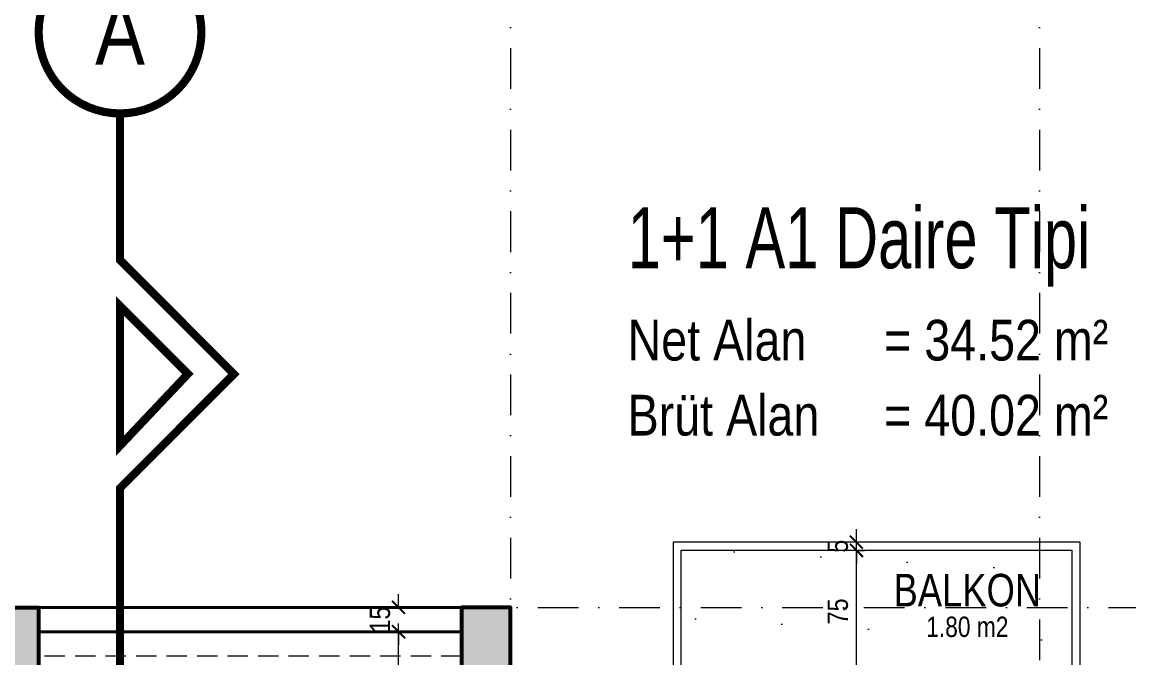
# Model space of a CAD drawing. Header units: centimetres. Extents: x 6300 to 11550, y 0 to 5300.
# Drawn here: x 7730 to 8410, y 2915 to 3306 of the extents above; entities that cross this region are included whole.
import ezdxf
from ezdxf.enums import TextEntityAlignment as Align
from ezdxf.xclip import XClip

# ---------------------------------------------------------------- set-up
doc = ezdxf.new("R2010")
doc.units = ezdxf.units.CM
doc.header["$LTSCALE"] = 100
doc.header["$XCLIPFRAME"] = 0
for name, pattern in [('D BLOK_AKS_NK$0$DASHDOT2', [0.5, 0.25, -0.125, 0, -0.125]), ('D BLOK_KESİT ÇİZGİSİ$0$DASHDOT', [1, 0.5, -0.25, 0, -0.25]), ('D BLOK_STA_NK$0$HIDDEN2', [0.1875, 0.125, -0.0625])]:
    doc.linetypes.add(name, pattern=pattern)
for name, color, linetype, lineweight in [('D BLOK_AKS_NK$0$MYD - AKS', 8, 'D BLOK_AKS_NK$0$DASHDOT2', 15), ('D BLOK_KESİT ÇİZGİSİ$0$MYD - TEXT-KESIT', 3, 'D BLOK_KESİT ÇİZGİSİ$0$DASHDOT', 18), ('D BLOK_MERDİVEN_NK$0$MYD - B-H', 37, 'Continuous', 20), ('D BLOK_MERDİVEN_NK$0$MYD - BA', 6, 'Continuous', 53), ('D BLOK_MERDİVEN_NK$0$MYD - DUVAR', 4, 'Continuous', 40), ('D BLOK_MERDİVEN_NK$0$MYD - WIPEOUT', 241, 'Continuous', 0), ('D BLOK_STA_NK$0$MYD - IZ-1', 8, 'D BLOK_STA_NK$0$HIDDEN2', 20), ('D BLOK_ZK$0$MYD - DIM-IC', 10, 'Continuous', 20), ('xref_1+1_A1_PLAN$0$MYD - GOR-INCE', 5, 'Continuous', 15), ('xref_1+1_A1_TEXT$0$MYD - TEXT', 7, 'Continuous', 20), ('xref_1+1_A1_TEXT$0$MYD - TEXT-M2', 1, 'Continuous', 20)]:
    doc.layers.add(name, color=color, linetype=linetype, lineweight=lineweight)
for name, color, linetype, lineweight, plot in [('D BLOK_ZK$0$MYD - ALAN-NET', 30, 'Continuous', 9, False), ('xref_1+1_A1_TEXT$0$MYD - ALAN-BRUT', 190, 'Continuous', 9, False), ('xref_1+1_A1_TEXT$0$MYD - ALAN-NET', 30, 'Continuous', 9, False)]:
    doc.layers.add(name, color=color, linetype=linetype, lineweight=lineweight, plot=plot)
doc.styles.add('D BLOK_KESİT ÇİZGİSİ$0$MYD_4.00mm', font='ARIALN.TTF', dxfattribs={"height": 40})
doc.styles.add('D BLOK_ZK$0$MYD_1.25mm', font='ARIALN.TTF', dxfattribs={"height": 12.5})
doc.styles.add('xref_1+1_A1_TEXT$0$0ZG_2.50mm_B', font='arial.ttf', dxfattribs={"width": 0.8, "height": 25})
doc.styles.add('xref_1+1_A1_TEXT$0$0ZG_4.00mm_B', font='arial.ttf', dxfattribs={"width": 0.8, "height": 40})
doc.styles.add('xref_1+1_A1_TEXT$0$AUDIT_D_060603090556-2', font='ARIALN.TTF')
doc.styles.add('xref_1+1_A1_TEXT$0$Standard', font='arial.ttf')
doc.dimstyles.new('D BLOK_ZK$0$MYD_DIM050', dxfattribs={"dimscale": 0, "dimtxt": 12.5, "dimasz": 8, "dimexe": 5, "dimexo": 0, "dimgap": 5, "dimtad": 1, "dimdec": 1, "dimrnd": 0.5, "dimzin": 12, "dimdsep": 46, "dimtxsty": 'D BLOK_ZK$0$MYD_1.25mm', "dimblk": 'D BLOK_ZK$0$_ARCHTICK', "dimcen": 0.09, "dimdle": 5, "dimclrd": 256, "dimclre": 256, "dimclrt": 256, "dimadec": 0, "dimazin": 0, "dimtfac": 1, "dimtdec": 1, "dimtix": 1, "dimtofl": 0, "dimtmove": 2, "dimatfit": 1, "dimldrblk": 'D BLOK_ZK$0$_ARCHTICK', "dimfxl": 30, "dimfxlon": 1, "dimtolj": 1, "dimtzin": 0, "dimlwd": -1, "dimlwe": -1, "dimarcsym": 0})

# ---------------------------------------------------------------- blocks, each defined once
blk = doc.blocks.new('xref_1+1_A1_TEXT$0$TAG_MAHAL_01')
at = {"style": 'xref_1+1_A1_TEXT$0$Standard', "width": 0.65, "flags": 1}
blk.add_attdef('M2', text='', height=20, dxfattribs=at).set_placement((0, 0), align=Align.MIDDLE_RIGHT)
at = {"layer": 'xref_1+1_A1_TEXT$0$MYD - TEXT', "style": 'xref_1+1_A1_TEXT$0$0ZG_4.00mm_B', "width": 0.8}
blk.add_attdef('MAHAL_ADI', text='', height=40, dxfattribs=at).set_placement((0, -32.5), align=Align.MIDDLE_CENTER)
at = {"layer": 'xref_1+1_A1_TEXT$0$MYD - TEXT-M2', "style": 'xref_1+1_A1_TEXT$0$0ZG_2.50mm_B', "width": 0.8}
blk.add_attdef('MAHAL_M2', text='', height=25, dxfattribs=at).set_placement((0, -77.5), align=Align.MIDDLE_CENTER)
blk = doc.blocks.new('xref_1+1_A1_TEXT')
at = {"layer": 'xref_1+1_A1_TEXT$0$MYD - ALAN-NET'}
h = blk.add_hatch(dxfattribs=at)
h.set_pattern_fill('DOTS', color=1, scale=30, angle=60)
h.set_pattern_definition([(60, (-1500.417, -1858.747), (-29.3382, 44.4347), [0, -47.625])])
h.paths.add_polyline_path([(97.13, 1032.68), (437.13, 1032.68), (437.13, 682.68), (337.13, 682.68), (337.13, 382.68), (157.13, 382.68), (157.13, 422.68), (112.13, 422.68), (112.13, 777.68), (97.13, 777.68)])
h.paths.add_polyline_path([(202.13, 1122.68), (442.13, 1122.68), (442.13, 1047.68), (202.13, 1047.68)])
h.paths.add_polyline_path([(744.63, 1007.68), (727.13, 1007.68), (727.13, 1032.68), (447.13, 1032.68), (447.13, 687.68), (744.63, 687.68)])
h.paths.add_polyline_path([(347.13, 672.68), (517.13, 672.68), (517.13, 576.93), (502.13, 576.93), (502.13, 496.93), (517.13, 496.93), (517.13, 467.68), (442.13, 467.68), (442.13, 382.68), (347.13, 382.68)])
at = {"layer": 'xref_1+1_A1_TEXT$0$MYD - ALAN-BRUT'}
blk.add_lwpolyline([(757.13, 672.68), (757.13, 1047.68), (447.13, 1047.68), (447.13, 1127.68), (197.13, 1127.68), (197.13, 1047.68), (82.13, 1047.68), (82.13, 412.68), (147.13, 412.68), (147.13, 367.68), (452.13, 367.68), (452.13, 457.68), (532.13, 457.68), (532.13, 672.68)], close=True, dxfattribs=at)
at = {"layer": 'xref_1+1_A1_TEXT$0$MYD - ALAN-NET'}
blk.add_lwpolyline([(202.13, 1122.68), (442.13, 1122.68), (442.13, 1047.68), (202.13, 1047.68)], close=True, dxfattribs=at)
ref = blk.add_blockref('xref_1+1_A1_TEXT$0$TAG_MAHAL_01', (377.88, 1114.48), dxfattribs=dict(xscale=0.5, yscale=0.5, zscale=0.5))
ref.add_attrib('MAHAL_ADI', 'BALKON', dxfattribs={"layer": 'xref_1+1_A1_TEXT$0$MYD - TEXT', "height": 20, "style": 'xref_1+1_A1_TEXT$0$0ZG_4.00mm_B', "width": 0.8}).set_placement((377.88, 1098.23), align=Align.MIDDLE_CENTER)
ref.add_attrib('MAHAL_M2', '1.80 m2', dxfattribs={"layer": 'xref_1+1_A1_TEXT$0$MYD - TEXT-M2', "height": 12.5, "style": 'xref_1+1_A1_TEXT$0$0ZG_2.50mm_B', "width": 0.8}).set_placement((377.88, 1075.73), align=Align.MIDDLE_CENTER)
at = {"layer": 'xref_1+1_A1_TEXT$0$MYD - TEXT', "color": 2, "insert": (169.15, 1192.79), "char_height": 50, "width": 651.9555, "attachment_point": 7, "line_spacing_factor": 1.105468, "style": 'xref_1+1_A1_TEXT$0$AUDIT_D_060603090556-2'}
blk.add_mtext('{\\fArial|b0|i0|c162|p34;\\H0.75x;\\W0.7;1+1 A1 Daire Tipi}\\P{\\H0.5x;\\C1;Net Alan      = 34.52 m² \\PBrüt Alan     = 40.02 m² }', dxfattribs=at)
blk = doc.blocks.new('xref_1+1_A1_PLAN')
at = {"layer": 'xref_1+1_A1_PLAN$0$MYD - GOR-INCE'}
blk.add_lwpolyline([(768.35, 1034.58), (768.35, 1114.58), (518.35, 1114.58), (518.35, 1109.58), (518.35, 1034.58), (523.35, 1034.58), (523.35, 1109.58), (763.35, 1109.58), (763.35, 1034.58)], close=True, dxfattribs=at)
blk = doc.blocks.new('D BLOK_MERDİVEN_NK')
for points in [[(1410.11, 2946.42), (1440.11, 2946.42), (1440.11, 2226.42), (1410.11, 2226.42)], [(1700.11, 2946.42), (1730.11, 2946.42), (1730.11, 2226.42), (1700.11, 2226.42)]]:
    blk.add_wipeout(points).dxf.layer = 'D BLOK_MERDİVEN_NK$0$MYD - WIPEOUT'
at = {"layer": 'D BLOK_MERDİVEN_NK$0$MYD - B-H'}
h = blk.add_hatch(dxfattribs=at)
h.set_pattern_fill('ANSI33', color=256)
h.paths.add_polyline_path([(1440.11, 2226.42), (1410.11, 2226.42), (1410.11, 2946.42), (1440.11, 2946.42)])
h = blk.add_hatch(dxfattribs=at)
h.set_pattern_fill('ANSI33', color=256)
h.paths.add_polyline_path([(1700.11, 2226.42), (1730.11, 2226.42), (1730.11, 2946.42), (1700.11, 2946.42)])
at = {"layer": 'D BLOK_MERDİVEN_NK$0$MYD - BA'}
for points in [[(1440.11, 2226.42), (1410.11, 2226.42), (1410.11, 2946.42), (1440.11, 2946.42)], [(1700.11, 2226.42), (1730.11, 2226.42), (1730.11, 2946.42), (1700.11, 2946.42)]]:
    blk.add_lwpolyline(points, close=True, dxfattribs=at)
at = {"layer": 'D BLOK_MERDİVEN_NK$0$MYD - DUVAR'}
blk.add_lwpolyline([(1440.11, 2946.42), (1700.11, 2946.42), (1700.11, 2931.42), (1440.11, 2931.42)], close=True, dxfattribs=at)
blk = doc.blocks.new('D BLOK_STA_NK')
at = {"layer": 'D BLOK_STA_NK$0$MYD - IZ-1', "color": 215, "true_color": 0xa953a0}
blk.add_lwpolyline([(1440.11, 2946.42), (1700.11, 2946.42), (1700.11, 2916.42), (1440.11, 2916.42)], close=True, dxfattribs=at)
blk = doc.blocks.new('D BLOK_AKS_NK')
at = {"layer": 'D BLOK_AKS_NK$0$MYD - AKS'}
for points in [[(1730.11, 3540.24), (1730.11, 942.88)], [(2055.11, 3540.24), (2055.11, 942.88)], [(193.78, 2946.42), (4534.65, 2946.42)]]:
    blk.add_lwpolyline(points, dxfattribs=at)
blk = doc.blocks.new('*U560')
at = {"layer": 'D BLOK_KESİT ÇİZGİSİ$0$MYD - TEXT-KESIT', "ltscale": 0.4, "const_width": 5}
blk.add_lwpolyline([(50, -50, -1), (-50, -50, -1)], format="xyb", close=True, dxfattribs=at)
blk.add_lwpolyline([(0, -2232.97), (0, -2142.97), (70, -2073.12), (0, -2002.97), (0, -330), (70, -260), (0, -190), (0, -100)], dxfattribs=at)
blk.add_lwpolyline([(0, -304), (41.72, -259.88), (0, -218.25)], close=True, dxfattribs=at)
at = {"layer": 'D BLOK_KESİT ÇİZGİSİ$0$MYD - TEXT-KESIT', "color": 3, "style": 'D BLOK_KESİT ÇİZGİSİ$0$MYD_4.00mm'}
for tag, p in [('KESIT_ADI', (0, -50)), ('KESIT_ADI2', (0, -2282.97))]:
    blk.add_attdef(tag, text='', height=40, dxfattribs=at).set_placement(p, align=Align.MIDDLE_CENTER)
blk = doc.blocks.new('D BLOK_KESİT ÇİZGİSİ')
ref = blk.add_blockref('*U560', (1490.26, 3349.62))
ref.add_attrib('KESIT_ADI', 'A', dxfattribs={"layer": 'D BLOK_KESİT ÇİZGİSİ$0$MYD - TEXT-KESIT', "color": 3, "height": 40, "style": 'D BLOK_KESİT ÇİZGİSİ$0$MYD_4.00mm'}).set_placement((1490.26, 3299.62), align=Align.MIDDLE_CENTER)
blk = doc.blocks.new('D BLOK_ZK$0$_ARCHTICK')
at = {"color": 0, "linetype": 'ByBlock', "const_width": 0.15}
blk.add_lwpolyline([(-0.5, -0.5), (0.5, 0.5)], dxfattribs=at)
blk = doc.blocks.new('*D180')
at = {"layer": 'D BLOK_ZK$0$MYD - DIM-IC', "transparency": 16777216}
for p, q in [((1661.4, 2381.42), (1661.4, 2936.42)), ((1661.4, 2931.42), (1666.4, 2931.42)), ((1661.4, 2386.42), (1666.4, 2386.42))]:
    blk.add_line(p, q, dxfattribs=at)
at = {"layer": 'Defpoints', "color": 0, "transparency": 16777216}
for p in [(1661.4, 2931.42), (1661.4, 2931.42), (1661.4, 2386.42)]:
    blk.add_point(p, dxfattribs=at)
at = {"layer": 'D BLOK_ZK$0$MYD - DIM-IC', "transparency": 16777216, "xscale": 8, "yscale": 8, "zscale": 8}
for p, rotation in [((1661.4, 2931.42), 90), ((1661.4, 2386.42), 270)]:
    blk.add_blockref('D BLOK_ZK$0$_ARCHTICK', p, dxfattribs=dict(at, rotation=rotation))
at = {"layer": 'D BLOK_ZK$0$MYD - DIM-IC', "transparency": 16777216, "insert": (1650.04, 2658.92), "char_height": 12.5, "attachment_point": 5, "rotation": 90, "style": 'D BLOK_ZK$0$MYD_1.25mm'}
blk.add_mtext('\\A1;545', dxfattribs=at)
blk = doc.blocks.new('*D181')
at = {"layer": 'D BLOK_ZK$0$MYD - DIM-IC', "transparency": 16777216}
for p, q in [((1661.4, 2946.42), (1661.4, 2954.42)), ((1661.4, 2946.42), (1666.4, 2946.42)), ((1661.4, 2931.42), (1666.4, 2931.42)), ((1661.4, 2931.42), (1661.4, 2923.42))]:
    blk.add_line(p, q, dxfattribs=at)
at = {"layer": 'Defpoints', "color": 0, "transparency": 16777216}
for p in [(1661.4, 2946.42), (1661.4, 2946.42), (1661.4, 2931.42)]:
    blk.add_point(p, dxfattribs=at)
at = {"layer": 'D BLOK_ZK$0$MYD - DIM-IC', "transparency": 16777216, "xscale": 8, "yscale": 8, "zscale": 8}
for p, rotation in [((1661.4, 2946.42), 270), ((1661.4, 2931.42), 90)]:
    blk.add_blockref('D BLOK_ZK$0$_ARCHTICK', p, dxfattribs=dict(at, rotation=rotation))
at = {"layer": 'D BLOK_ZK$0$MYD - DIM-IC', "transparency": 16777216, "insert": (1650.02, 2938.92), "char_height": 12.5, "attachment_point": 5, "rotation": 90, "style": 'D BLOK_ZK$0$MYD_1.25mm'}
blk.add_mtext('\\A1;15', dxfattribs=at)
blk = doc.blocks.new('*D191')
at = {"layer": 'D BLOK_ZK$0$MYD - DIM-IC', "transparency": 16777216}
for p, q in [((1942.7, 2901.42), (1942.7, 2986.42)), ((1942.7, 2981.42), (1947.7, 2981.42)), ((1942.7, 2906.42), (1947.7, 2906.42))]:
    blk.add_line(p, q, dxfattribs=at)
at = {"layer": 'Defpoints', "color": 0, "transparency": 16777216}
for p in [(1942.7, 2981.42), (1942.7, 2981.42), (1942.7, 2906.42)]:
    blk.add_point(p, dxfattribs=at)
at = {"layer": 'D BLOK_ZK$0$MYD - DIM-IC', "transparency": 16777216, "xscale": 8, "yscale": 8, "zscale": 8}
for p, rotation in [((1942.7, 2981.42), 90), ((1942.7, 2906.42), 270)]:
    blk.add_blockref('D BLOK_ZK$0$_ARCHTICK', p, dxfattribs=dict(at, rotation=rotation))
at = {"layer": 'D BLOK_ZK$0$MYD - DIM-IC', "transparency": 16777216, "insert": (1931.34, 2943.92), "char_height": 12.5, "attachment_point": 5, "rotation": 90, "style": 'D BLOK_ZK$0$MYD_1.25mm'}
blk.add_mtext('\\A1;75', dxfattribs=at)
blk = doc.blocks.new('*D192')
at = {"layer": 'D BLOK_ZK$0$MYD - DIM-IC', "transparency": 16777216}
for p, q in [((1942.7, 2986.42), (1942.7, 2994.42)), ((1942.7, 2986.42), (1937.7, 2986.42)), ((1942.7, 2981.42), (1947.7, 2981.42)), ((1942.7, 2981.42), (1942.7, 2973.42))]:
    blk.add_line(p, q, dxfattribs=at)
at = {"layer": 'Defpoints', "color": 0, "transparency": 16777216}
for p in [(1942.7, 2986.42), (1942.7, 2986.42), (1942.7, 2981.42)]:
    blk.add_point(p, dxfattribs=at)
at = {"layer": 'D BLOK_ZK$0$MYD - DIM-IC', "transparency": 16777216, "xscale": 8, "yscale": 8, "zscale": 8}
for p, rotation in [((1942.7, 2986.42), 270), ((1942.7, 2981.42), 90)]:
    blk.add_blockref('D BLOK_ZK$0$_ARCHTICK', p, dxfattribs=dict(at, rotation=rotation))
at = {"layer": 'D BLOK_ZK$0$MYD - DIM-IC', "transparency": 16777216, "insert": (1931.34, 2983.92), "char_height": 12.5, "attachment_point": 5, "rotation": 90, "style": 'D BLOK_ZK$0$MYD_1.25mm'}
blk.add_mtext('\\A1;5', dxfattribs=at)
blk = doc.blocks.new('D BLOK_ZK')
for name in ['D BLOK_KESİT ÇİZGİSİ', 'D BLOK_AKS_NK']:
    blk.add_blockref(name, (0, 0))
ref = blk.add_blockref('xref_1+1_A1_PLAN', (1311.77, 1871.85))
XClip(ref).set_block_clipping_path([(268.2978954605, 247.7881395733), (1164.7454326769, 1227.4234827665)])
blk.add_blockref('D BLOK_MERDİVEN_NK', (0, 0))
blk.add_blockref('D BLOK_STA_NK', (0, 0))
at = {"layer": 'D BLOK_ZK$0$MYD - ALAN-NET'}
blk.add_lwpolyline([(1440.11, 2931.42), (1700.11, 2931.42), (1700.11, 2386.42), (1440.11, 2386.42)], close=True, dxfattribs=at)
ref = blk.add_blockref('xref_1+1_A1_TEXT', (1632.99, 1858.75))
XClip(ref).set_block_clipping_path([(40.3401517977, 263.1333952673), (1465.9969337412, 1393.9219120304)])
at = {"layer": 'D BLOK_ZK$0$MYD - DIM-IC'}
for base, p1, p2, picture, middle in [((1942.7, 2986.42), (1942.7, 2981.42), (1942.7, 2986.42), '*D192', (1931.34, 2983.92)), ((1942.7, 2981.42), (1942.7, 2906.42), (1942.7, 2981.42), '*D191', (1931.34, 2943.92)), ((1661.4, 2946.42), (1661.4, 2931.42), (1661.4, 2946.42), '*D181', (1650.02, 2938.92)), ((1661.4, 2931.42), (1661.4, 2386.42), (1661.4, 2931.42), '*D180', (1650.04, 2658.92))]:
    dim = blk.add_linear_dim(base=base, p1=p1, p2=p2, angle=90, dimstyle='D BLOK_ZK$0$MYD_DIM050', override={"dimscale": 1}, dxfattribs=at)
    dim.commit()
    dim.dimension.update_dxf_attribs({"geometry": picture, "text_midpoint": middle})

msp = doc.modelspace()

# ---------------------------------------------------------------- block references
ref = msp.add_blockref('D BLOK_ZK', (6300, 0))
XClip(ref).set_block_clipping_path([(24.9999999999, 25.0000000598), (4724.9999999999, 4424.0000000001)])

doc.saveas('drawing.dxf')
